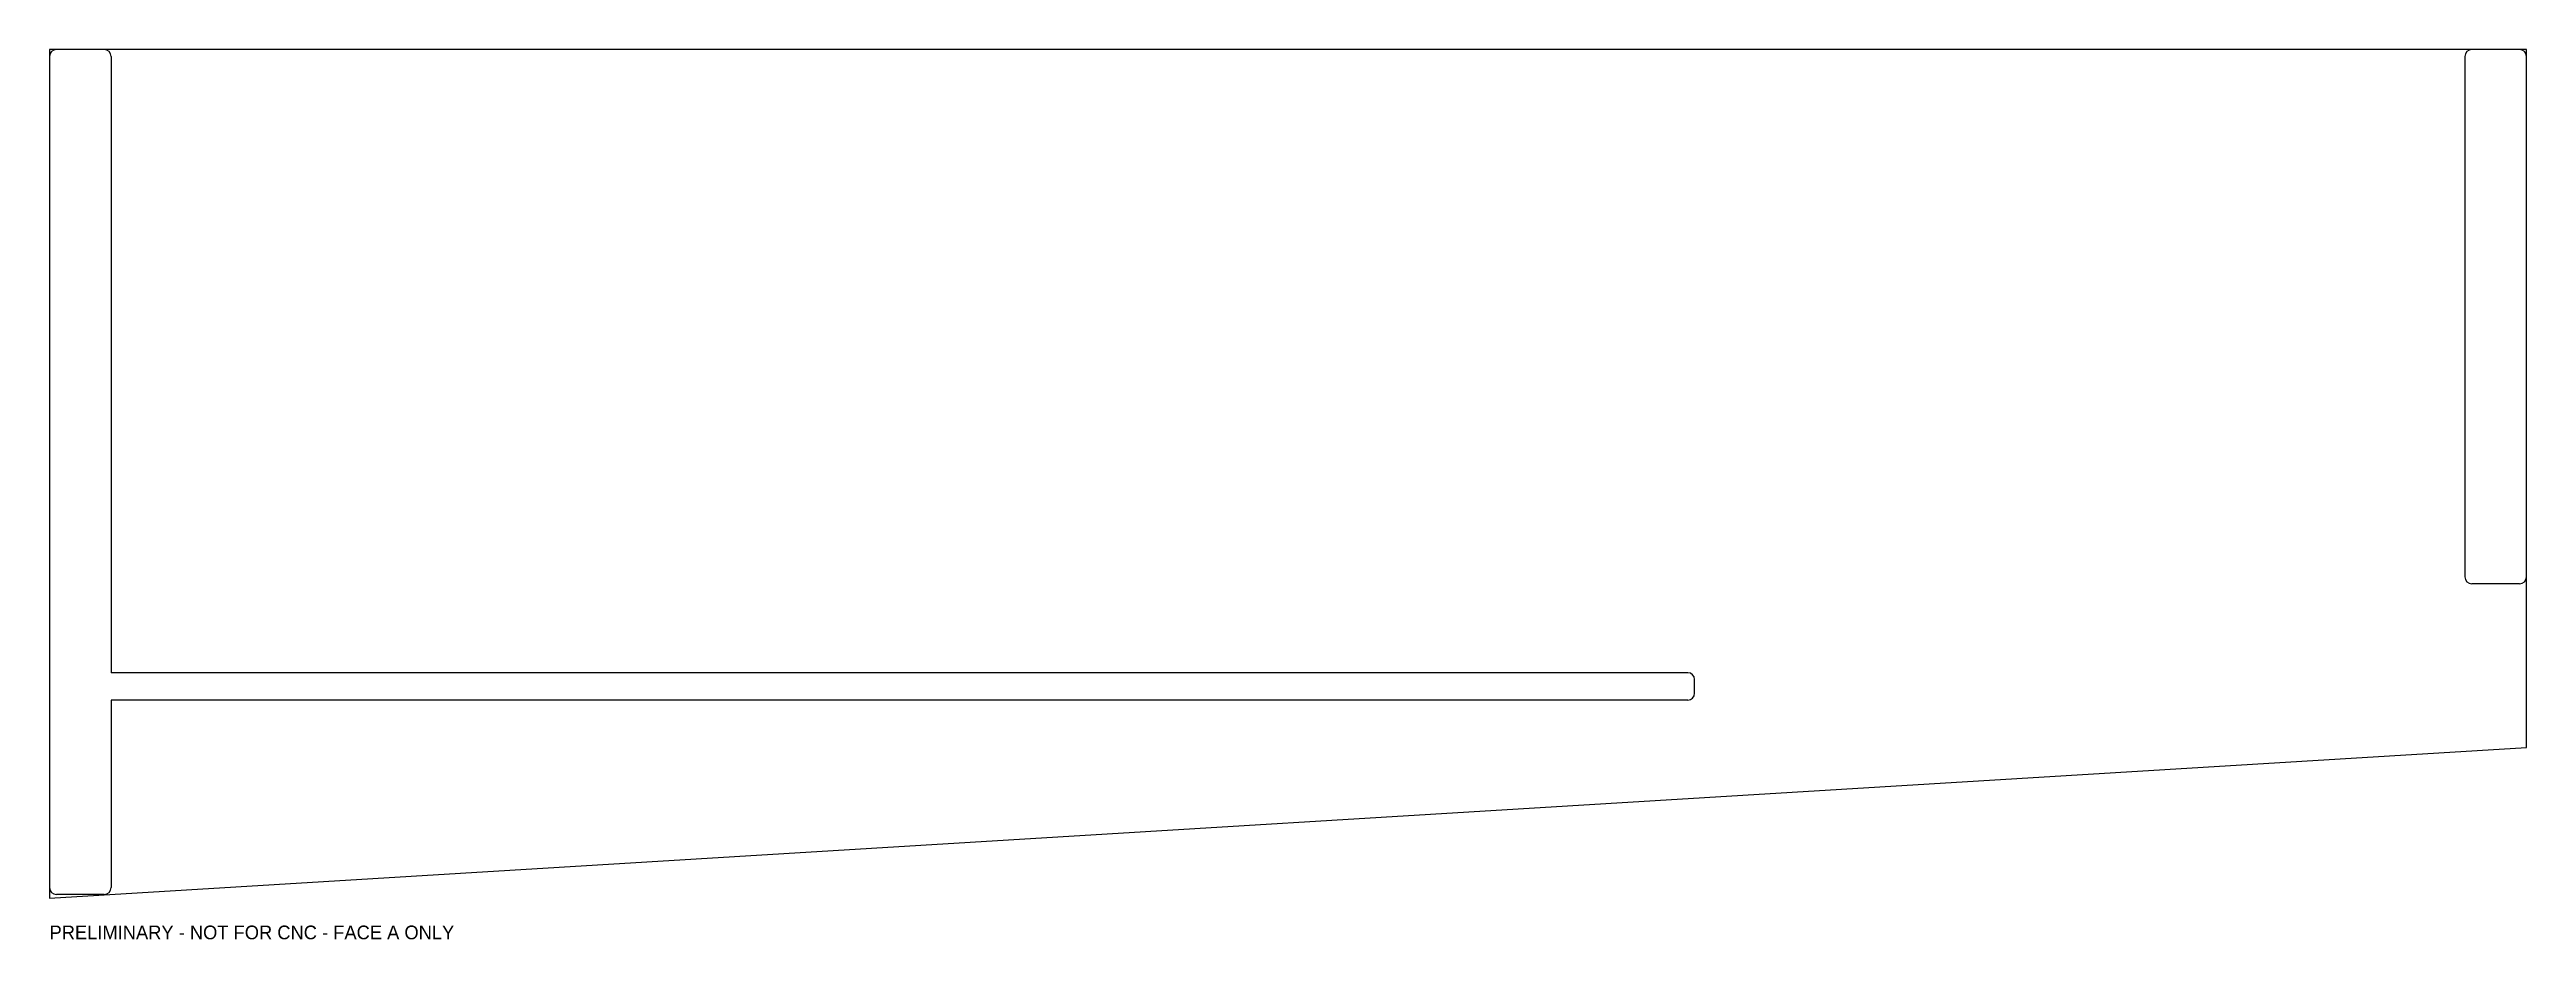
# Model space of a CAD drawing. Header units: millimetres. Extents: x 0 to 724, y -12 to 248.
import ezdxf

# ---------------------------------------------------------------- set-up
doc = ezdxf.new("R2010")
doc.units = ezdxf.units.MM
for name, color, linetype in [('CUT', 7, 'CONTINUOUS'), ('POCKET', 7, 'CONTINUOUS'), ('REFERENCE', 7, 'CONTINUOUS')]:
    doc.layers.add(name, color=color, linetype=linetype)

msp = doc.modelspace()

# ---------------------------------------------------------------- linework, layer by layer
at = {"layer": 'CUT'}
for p, q in [((723.9, 248), (0, 248)), ((0, 248), (0, 0)), ((723.9, 44), (723.9, 248)), ((0, 0), (723.9, 44))]:
    msp.add_line(p, q, dxfattribs=at)
at = {"layer": 'POCKET'}
for p, q in [((16, 248), (2, 248)), ((721.9, 248), (707.9, 248)), ((0, 246), (0, 3.09)), ((18, 246), (18, 65.9)), ((705.9, 246), (705.9, 93.9)), ((723.9, 93.9), (723.9, 246)), ((721.9, 91.9), (707.9, 91.9)), ((478.8, 65.9), (18, 65.9)), ((480.8, 59.9), (480.8, 63.9)), ((478.8, 57.9), (18, 57.9)), ((18, 57.9), (18, 3.09)), ((16, 1.09), (2, 1.09))]:
    msp.add_line(p, q, dxfattribs=at)
for centre, start, end in [((2, 246), 90, 180), ((16, 246), 0, 90), ((707.9, 246), 90, 180), ((721.9, 246), 0, 90), ((707.9, 93.9), 180, 270), ((721.9, 93.9), 270, 0), ((478.8, 63.9), 0, 90), ((478.8, 59.9), 270, 360), ((2, 3.09), 180, 270), ((16, 3.09), 270, 360)]:
    msp.add_arc(centre, 2, start, end, dxfattribs=at)
at = {"layer": 'REFERENCE'}
for p, q in [((723.9, 248), (0, 248)), ((0, 248), (0, 0)), ((723.9, 44), (723.9, 248)), ((0, 0), (723.9, 44))]:
    msp.add_line(p, q, dxfattribs=at)

# ---------------------------------------------------------------- texts
msp.add_text('PRELIMINARY - NOT FOR CNC - FACE A ONLY', height=4, dxfattribs=at).set_placement((0, -12))

doc.saveas('drawing.dxf')
